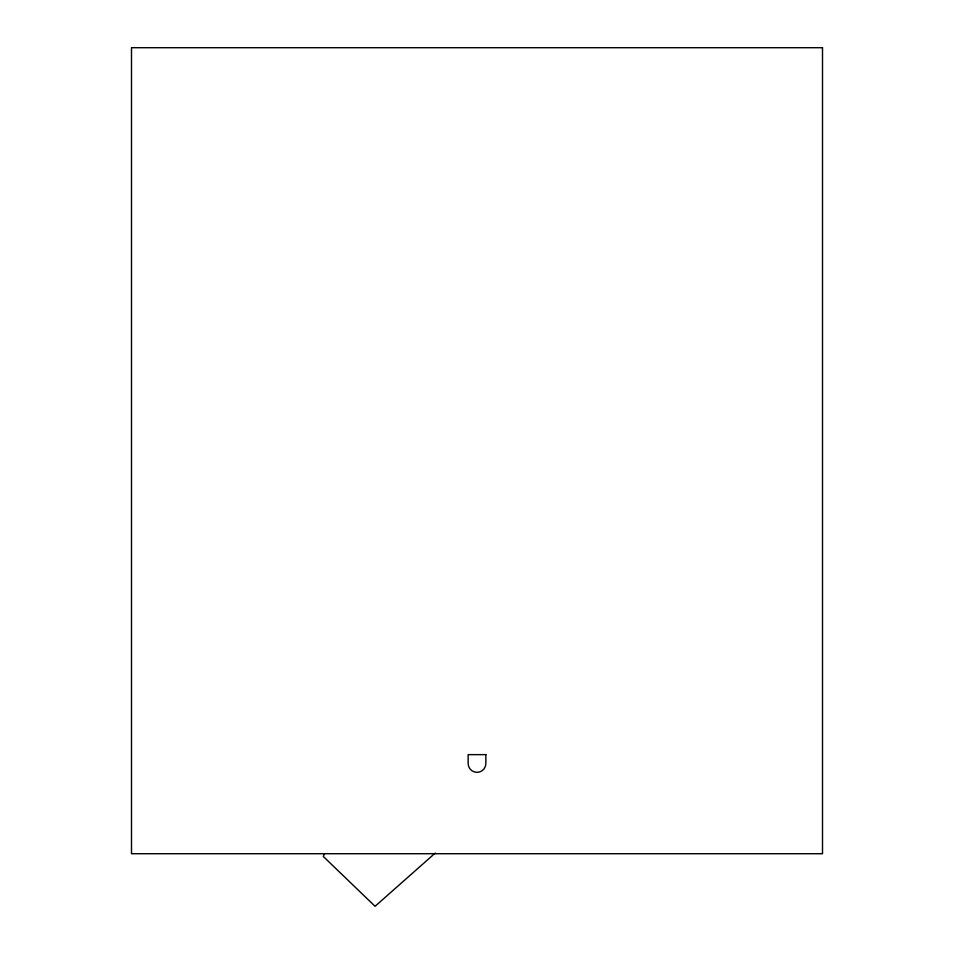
<?xml version="1.0" encoding="UTF-8"?>
<svg xmlns="http://www.w3.org/2000/svg" width="954" height="954" viewBox="0 0 954 954"><rect width="100%" height="100%" fill="white"/><g stroke="black" fill="none" stroke-linecap="round" stroke-linejoin="round"><path stroke-width="1.43" d="M324.479 853.758L323.299 856.465L375.077 906.3L435.215 853.091M822.503 47.7L131.497 47.7L131.497 853.711L822.503 853.711L822.503 47.7M485.86 754.638L468.14 754.638L468.14 763.498A8.86 8.86 0 0 0 477 772.358A8.86 8.86 0 0 0 485.86 763.498L485.86 754.638"/></g></svg>
